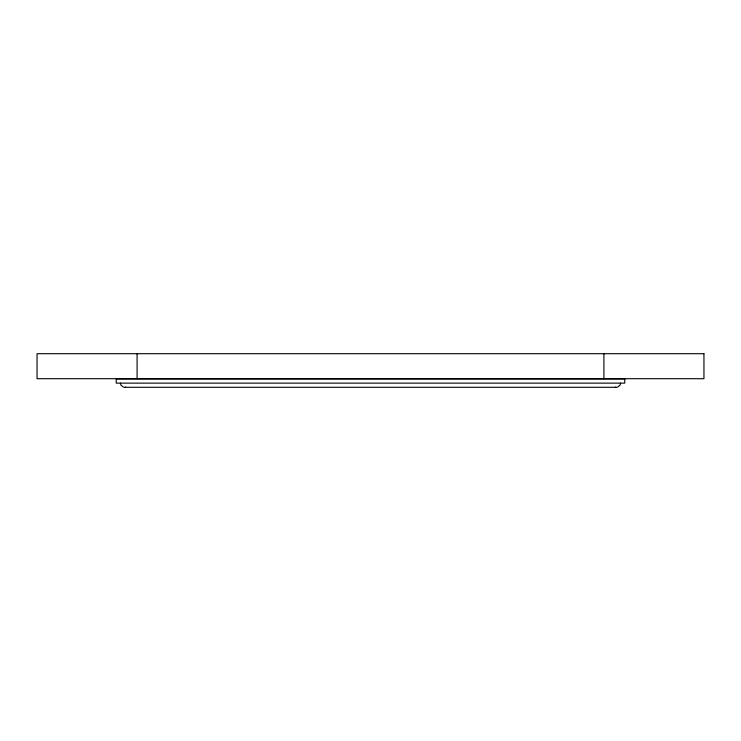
<?xml version="1.0" encoding="UTF-8"?>
<svg xmlns="http://www.w3.org/2000/svg" width="741" height="741" viewBox="0 0 741 741"><rect width="100%" height="100%" fill="white"/><g stroke="black" fill="none" stroke-linecap="round" stroke-linejoin="round"><path stroke-width="1.11" d="M620.587 383.134L620.032 385.218L617.494 387.163M125.655 387.163L124.581 387.302L616.419 387.302L615.345 387.163M123.506 387.163L120.968 385.218L120.413 383.134M603.915 353.698L603.915 378.707M137.085 353.698L137.085 378.707M703.95 353.698L37.05 353.698L37.05 378.707L703.95 378.707L703.95 353.698M624.756 378.966L116.244 378.966L116.244 383.134L624.756 383.134L624.756 378.966"/></g></svg>
